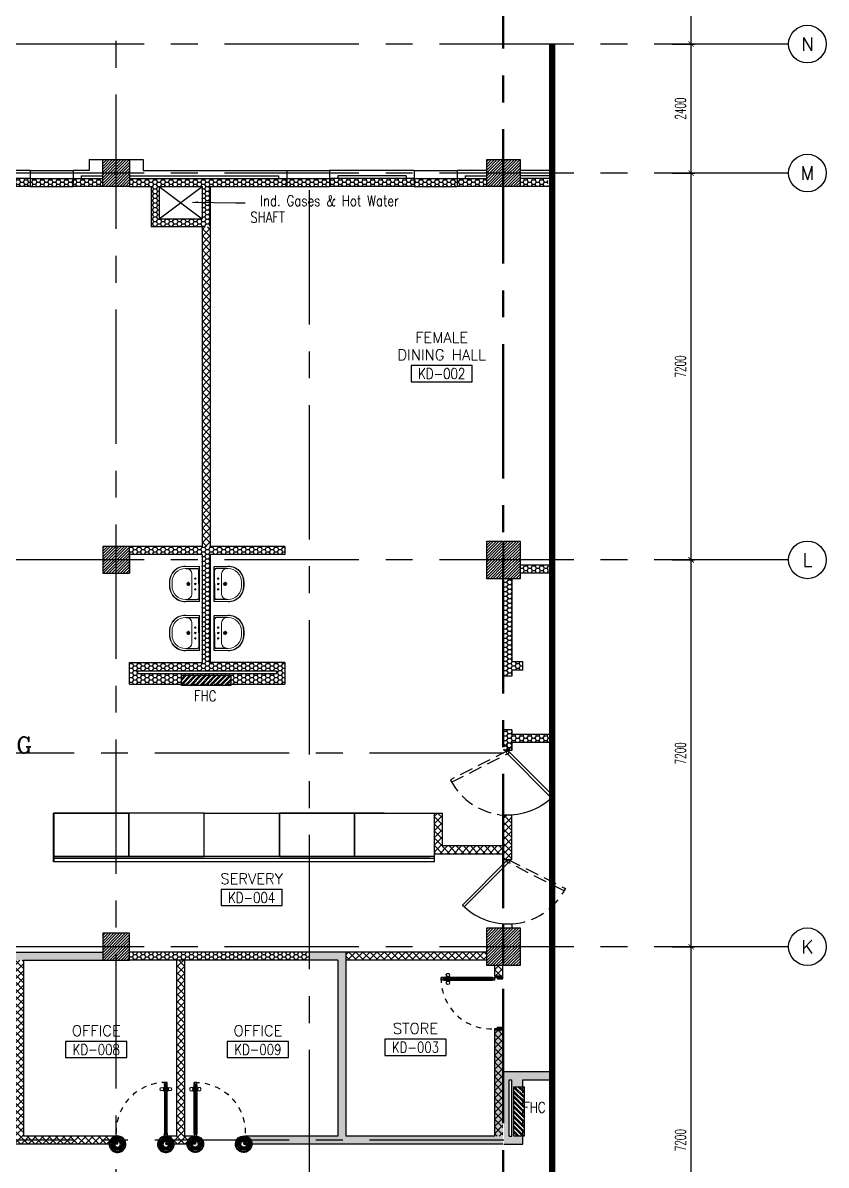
# Model space of a CAD drawing. Extents: x 417819.9 to 417911.9, y 43448 to 43539.2.
# Drawn here: x 417896.96 to 417911.92, y 43507.23 to 43528.49 of the extents above; entities that cross this region are included whole.
import ezdxf
from ezdxf.enums import TextEntityAlignment as Align

# ---------------------------------------------------------------- set-up
doc = ezdxf.new("R2010")
doc.units = 0
doc.header["$MEASUREMENT"] = 0
doc.header["$PDMODE"] = 3
doc.header["$PDSIZE"] = 0.1
for name, pattern in [('CENTER2', [1.125, 0.75, -0.125, 0.125, -0.125]), ('CENTERX2', [4, 2.5, -0.5, 0.5, -0.5]), ('DASHED', [0.75, 0.5, -0.25]), ('HIDDEN', [0.375, 0.25, -0.125])]:
    doc.linetypes.add(name, pattern=pattern)
doc.layers.get('0').update_dxf_attribs({"linetype": 'CONTINUOUS'})
doc.layers.get('DEFPOINTS').update_dxf_attribs({"linetype": 'CONTINUOUS'})
for name, color, linetype in [('A-JEERI', 3, 'CONTINUOUS'), ('AX', 6, 'CONTINUOUS'), ('AX-CR', 2, 'CONTINUOUS'), ('AX-DIM', 4, 'CONTINUOUS'), ('AX-TXT', 4, 'CONTINUOUS'), ('AXES', 11, 'CENTERX2'), ('COL', 2, 'CONTINUOUS'), ('DOOR', 4, 'CONTINUOUS'), ('ELEV', 2, 'CONTINUOUS'), ('FHC', 2, 'CONTINUOUS'), ('FIX', 3, 'CONTINUOUS'), ('HAT', 8, 'CONTINUOUS'), ('INSUL', 7, 'CONTINUOUS'), ('RM-BOX', 2, 'CONTINUOUS'), ('RM-NAME', 2, 'CONTINUOUS'), ('RM-NO', 2, 'CONTINUOUS'), ('SHAFT', 7, 'CONTINUOUS'), ('SLOPE', 8, 'CONTINUOUS'), ('WALL', 2, 'CONTINUOUS'), ('WallType', 11, 'CONTINUOUS'), ('WallType2', 3, 'CONTINUOUS'), ('WIN', 7, 'CONTINUOUS')]:
    doc.layers.add(name, color=color, linetype=linetype)
doc.styles.add('ROMANC', font='romanc', dxfattribs={"height": 0.1})
doc.styles.add('ROMANS', font='ROMANS.shx', dxfattribs={"width": 0.6})
doc.dimstyles.new('STANDARD in', dxfattribs={"dimtxt": 0.2, "dimasz": 0.1, "dimexe": 0.07, "dimexo": 0.05, "dimgap": 0.1, "dimtad": 1, "dimdec": 0, "dimlfac": 1000, "dimzin": 0, "dimdsep": 46, "dimtxsty": 'ROMANS', "dimblk": 'ARCHTICK', "dimcen": 0.05, "dimdle": 0.05, "dimclrd": 4, "dimclre": 4, "dimclrt": 2, "dimadec": 0, "dimazin": 0, "dimtfac": 1, "dimtdec": 0, "dimtmove": 2, "dimatfit": 3, "dimfxl": 0, "dimtolj": 1, "dimtzin": 0, "dimarcsym": 0})
pattern_1 = [(0, (0, 0), (0.075, 0.04330127), [0.05, -0.1]), (120, (0, 0), (-0.074999999836, 0.043301270284), [0.05, -0.1]), (60, (0, 0), (1.64e-10, 0.086602540284), [-0.1, 0.05])]
pattern_2 = [(45, (0, 0), (-0.066291260736, 0.066291260736), []), (135, (0, 0), (-0.066291260736, -0.066291260736), [])]
pattern_3 = [(0, (0, 0), (0.075, 0.04330127), [0.05, -0.1]), (120, (0, 0), (-0.074999999836, 0.043301270284), [0.05, -0.1]), (60, (0, 0), (1.64e-10, 0.086602540284), [-0.1, 0.05])]

# ---------------------------------------------------------------- blocks, each defined once
blk = doc.blocks.new('RM1')
at = {"layer": 'RM-BOX'}
blk.add_lwpolyline([(570, -200), (-570, -200), (-570, -500), (570, -500)], close=True, dxfattribs=at)
at = {"layer": 'RM-NAME', "style": 'ROMANS'}
for tag, p in [('ROOMNAME1', (0, 324)), ('ROOMNAME2', (0, 0))]:
    blk.add_attdef(tag, text='', height=200, dxfattribs=at).set_placement(p, align=Align.MIDDLE)
at = {"layer": 'RM-NO', "style": 'ROMANS', "width": 0.8}
blk.add_attdef('ROOMNO', text='', height=200, dxfattribs=at).set_placement((0, -350), align=Align.MIDDLE)
blk = doc.blocks.new('*X67')
at = {"color": 0}
for p, q in [((203889, 55131), (204359, 55601)), ((203889, 55184), (204306, 55601)), ((203889, 55237), (204253, 55601)), ((203889, 55290), (204199, 55601)), ((203889, 55343), (204146, 55601)), ((203889, 55396), (204093, 55601)), ((203889, 55449), (204040, 55601)), ((203889, 55502), (203987, 55601)), ((203889, 55555), (203934, 55601)), ((203912, 55101), (204389, 55578)), ((203965, 55101), (204389, 55525)), ((204018, 55101), (204389, 55472)), ((204071, 55101), (204389, 55419)), ((204124, 55101), (204389, 55366)), ((204177, 55101), (204389, 55313)), ((204230, 55101), (204389, 55260)), ((204283, 55101), (204389, 55207)), ((204336, 55101), (204389, 55154))]:
    blk.add_line(p, q, dxfattribs=at)
blk = doc.blocks.new('*X68')
at = {"color": 0}
for p, q in [((203889, 62343), (204346, 62801)), ((203889, 62396), (204293, 62801)), ((203889, 62450), (204240, 62801)), ((203889, 62503), (204187, 62801)), ((203889, 62556), (204134, 62801)), ((203889, 62609), (204081, 62801)), ((203889, 62662), (204028, 62801)), ((203889, 62715), (203975, 62801)), ((203889, 62768), (203922, 62801)), ((203899, 62301), (204389, 62790)), ((203952, 62301), (204389, 62737)), ((204005, 62301), (204389, 62684)), ((204058, 62301), (204389, 62631)), ((204111, 62301), (204389, 62578)), ((204164, 62301), (204389, 62525)), ((204217, 62301), (204389, 62472)), ((204270, 62301), (204389, 62419)), ((204323, 62301), (204389, 62366)), ((204376, 62301), (204389, 62313))]:
    blk.add_line(p, q, dxfattribs=at)
blk = doc.blocks.new('*X69')
at = {"color": 0}
for p, q in [((203887, 69501), (204387, 70001)), ((203889, 69556), (204334, 70001)), ((203889, 69609), (204281, 70001)), ((203889, 69662), (204228, 70001)), ((203889, 69715), (204175, 70001)), ((203889, 69768), (204121, 70001)), ((203889, 69821), (204068, 70001)), ((203889, 69874), (204015, 70001)), ((203889, 69927), (203962, 70001)), ((203889, 69980), (203909, 70001)), ((203940, 69501), (204389, 69950)), ((203993, 69501), (204389, 69897)), ((204046, 69501), (204389, 69844)), ((204099, 69501), (204389, 69791)), ((204152, 69501), (204389, 69738)), ((204205, 69501), (204389, 69685)), ((204258, 69501), (204389, 69632)), ((204311, 69501), (204389, 69579)), ((204364, 69501), (204389, 69526))]:
    blk.add_line(p, q, dxfattribs=at)
blk = doc.blocks.new('_ARCHTICK')
at = {"color": 0, "linetype": 'ByBlock', "const_width": 0.15}
blk.add_lwpolyline([(-0.5, -0.5), (0.5, 0.5)], dxfattribs=at)
blk = doc.blocks.new('*D477')
at = {"layer": 'AX-DIM', "color": 4, "lineweight": -2}
for p, q in [((417831.207, 43525.809), (417831.207, 43538.007)), ((417906.523, 43536.567), (417906.523, 43538.007)), ((417831.157, 43537.937), (417906.573, 43537.937))]:
    blk.add_line(p, q, dxfattribs=at)
at = {"layer": 'DEFPOINTS', "color": 0}
for p in [(417906.523, 43537.937), (417906.523, 43536.517), (417831.207, 43525.759)]:
    blk.add_point(p, dxfattribs=at)
at = {"layer": 'AX-DIM', "color": 4, "lineweight": -2, "xscale": 0.1, "yscale": 0.1, "zscale": 0.1, "rotation": 180}
blk.add_blockref('_ARCHTICK', (417831.207, 43537.937), dxfattribs=at)
at = {"layer": 'AX-DIM', "color": 4, "lineweight": -2, "xscale": 0.1, "yscale": 0.1, "zscale": 0.1}
blk.add_blockref('_ARCHTICK', (417906.523, 43537.937), dxfattribs=at)
at = {"layer": 'AX-DIM', "color": 2, "insert": (417869.829, 43538.16), "char_height": 0.2, "attachment_point": 5, "style": 'ROMANS'}
blk.add_mtext('\\A1;75316', dxfattribs=at)
blk = doc.blocks.new('C-300')
at = {"layer": 'HAT', "linetype": 'ByBlock', "ltscale": 0.3}
h = blk.add_hatch(dxfattribs=at)
h.set_pattern_fill('ANSI31', color=8, scale=300, style=0)
h.set_pattern_definition([(45, (-258496.182, -82361.005), (-26.5165043, 26.5165043), [])])
h.paths.add_polyline_path([(300, 500), (0, 500), (0, 250), (300, 250)])
h.paths.add_polyline_path([(300, 250), (0, 250), (0, 0), (300, 0)])
at = {"layer": 'COL'}
blk.add_lwpolyline([(0, 500), (300, 500), (300, 0), (0, 0)], close=True, dxfattribs=at)
blk = doc.blocks.new('LAV-003')
at = {"layer": 'FIX', "linetype": 'ByBlock'}
blk.add_line((-328, -25), (328, -25), dxfattribs=at)
at = {"layer": 'FIX', "linetype": 'Continuous', "lineweight": 20}
for p, q in [((-328, -285), (-328, -25)), ((0, -165), (-187, -165)), ((0, -165), (187, -165)), ((328, -285), (328, -25)), ((-288, -285), (-288, -265)), ((287, -285), (287, -265)), ((0, -535), (-38, -535)), ((0, -575), (-38, -575)), ((0, -535), (38, -535)), ((0, -575), (38, -575))]:
    blk.add_line(p, q, dxfattribs=at)
at = {"layer": 'FIX', "linetype": 'ByBlock', "ltscale": 0.3}
for p, q in [((-288, -265), (-288, -60)), ((0, -35), (-262, -35)), ((0, -35), (262, -35)), ((287, -265), (287, -60))]:
    blk.add_line(p, q, dxfattribs=at)
at = {"layer": 'FIX', "lineweight": 20}
for p, q in [((-16, -101), (15, -101)), ((0, -85), (0, -116))]:
    blk.add_line(p, q, dxfattribs=at)
at = {"layer": 'FIX', "linetype": 'DASHED', "lineweight": 20, "ltscale": 0.04}
for p, q in [((0, -194), (0, -266)), ((-36, -230), (37, -230))]:
    blk.add_line(p, q, dxfattribs=at)
at = {"layer": 'FIX', "linetype": 'Continuous', "lineweight": 20}
blk.add_lwpolyline([(295, -25), (0, -25), (-328, -25), (-334, -285, 0.414214), (-38, -582), (0, -582), (38, -582, 0.414214), (334, -285), (328, -25), (0, -25)], format="xyb", dxfattribs=at)
at = {"layer": 'FIX', "linetype": 'HIDDEN', "lineweight": 20, "ltscale": 0.05}
for centre in [(-100, -101), (100, -101)]:
    blk.add_circle(centre, 12.4, dxfattribs=at)
at = {"layer": 'FIX', "lineweight": 20}
for centre, radius in [((0, -230), 29.5), ((0, -230), 22.5), ((0, -101), 15.5)]:
    blk.add_circle(centre, radius, dxfattribs=at)
at = {"layer": 'FIX', "linetype": 'ByBlock', "ltscale": 0.3}
for centre, start, end in [((-262, -60), 90, 180), ((262, -60), 0, 90)]:
    blk.add_arc(centre, 25, start, end, dxfattribs=at)
at = {"layer": 'FIX', "linetype": 'Continuous', "lineweight": 20}
for centre, radius, start, end in [((-187, -265), 100, 90, 180), ((187, -265), 100, 0, 90), ((-38, -285), 290, 180, 270), ((-38, -285), 250, 180, 270), ((38, -285), 290, 270, 0), ((38, -285), 250, 270, 0)]:
    blk.add_arc(centre, radius, start, end, dxfattribs=at)
blk = doc.blocks.new('A$C24ED45A6')
at = {"layer": 'DOOR', "color": 0, "linetype": 'ByBlock'}
for p, q in [((918, 978), (918, 1068)), ((925, 1068), (918, 1068)), ((925, 1100), (925, 1150)), ((925, 1150), (975, 1150)), ((975, 1150), (925, 1150)), ((942, 1100), (925, 1100)), ((942, 1100), (942, 1120)), ((958, 1120), (942, 1120)), ((958, 1100), (958, 1120)), ((975, 1100), (958, 1100)), ((975, 1100), (975, 1150)), ((975, 1068), (982, 1068)), ((982, 978), (982, 1068)), ((909, 1055), (909, 990)), ((918, 1055), (909, 1055)), ((918, 990), (909, 990)), ((918, 1055), (918, 990)), ((925, 978), (918, 978)), ((975, 978), (982, 978)), ((982, 1055), (982, 990)), ((982, 1055), (991, 1055)), ((982, 990), (991, 990)), ((991, 1055), (991, 990)), ((0, 0), (0, 150)), ((0, 150), (25, 150)), ((50, 0), (0, 0)), ((25, 150), (25, 100)), ((25, 100), (50, 100)), ((50, 100), (50, 0)), ((925, 150), (925, 200)), ((925, 200), (942, 200)), ((925, 150), (975, 150)), ((942, 200), (942, 180)), ((942, 180), (958, 180)), ((975, 100), (950, 100)), ((950, 100), (950, 0)), ((958, 180), (958, 200)), ((958, 200), (975, 200)), ((975, 200), (975, 150)), ((1000, 150), (975, 150)), ((975, 150), (975, 100)), ((1000, 150), (1000, 0)), ((950, 0), (1000, 0))]:
    blk.add_line(p, q, dxfattribs=at)
at = {"layer": 'DOOR', "linetype": 'ByBlock'}
for p, q in [((925, 1100), (925, 200)), ((942, 200), (942, 1100)), ((958, 200), (958, 1100)), ((975, 200), (975, 1100))]:
    blk.add_line(p, q, dxfattribs=at)
at = {"layer": 'DOOR', "color": 9, "linetype": 'ByBlock'}
for p, q in [((50, 0), (0, 114)), ((50, 0), (0, 40)), ((50, 0), (37, 100)), ((950, 0), (1000, 114)), ((950, 0), (963, 100)), ((950, 0), (1000, 40))]:
    blk.add_line(p, q, dxfattribs=at)
at = {"layer": 'DOOR', "color": 0, "linetype": 'ByBlock'}
for centre in [(876, 1023), (1024, 1023)]:
    blk.add_circle(centre, 32.4, dxfattribs=at)
at = {"layer": 'DOOR', "linetype": 'HIDDEN', "ltscale": 0.5}
blk.add_arc((950, 222), 928, 88.456, 184.4816, dxfattribs=at)
at = {"layer": 'DOOR', "color": 9, "linetype": 'ByBlock'}
for centre, radius, start, end in [((50, 0), 154, 103.7142, 108.8947), ((50, 0), 134, 100.72, 111.8402), ((50, 0), 114, 102.6226, 115.9162), ((50, 0), 94.4, 90, 121.9818), ((50, 0), 74.4, 90, 132.2236), ((50, 0), 54.4, 90, 156.7926), ((50, 0), 34.4, 90, 180), ((50, 0), 14.4, 90, 180), ((950, 0), 94.4, 58.0182, 90), ((950, 0), 74.4, 47.7764, 90), ((950, 0), 54.4, 23.2074, 90), ((950, 0), 34.4, 0, 90), ((950, 0), 14.4, 0, 90), ((950, 0), 134, 68.1598, 79.28), ((950, 0), 114, 64.0838, 77.3774), ((950, 0), 154, 71.1053, 76.2858)]:
    blk.add_arc(centre, radius, start, end, dxfattribs=at)
at = {"layer": 'WALL'}
blk.add_line((1000, 0), (1000, 150), dxfattribs=at)
blk = doc.blocks.new('AXL')
at = {"layer": 'AX-CR'}
blk.add_circle((-350, 0), 350, dxfattribs=at)
at = {"layer": 'AX-TXT', "style": 'ROMANS'}
blk.add_attdef('AX', text='', height=250, dxfattribs=at).set_placement((-350, 0), align=Align.MIDDLE)
blk = doc.blocks.new('*D489')
at = {"layer": 'AX-DIM', "color": 4, "linetype": 'ByBlock', "lineweight": -2}
for p, q in [((417909.052, 43528.094), (417909.472, 43528.094)), ((417909.402, 43525.644), (417909.402, 43528.144)), ((417909.052, 43525.694), (417909.472, 43525.694))]:
    blk.add_line(p, q, dxfattribs=at)
at = {"layer": 'DEFPOINTS', "color": 0, "linetype": 'ByBlock'}
for p in [(417909.002, 43528.094), (417909.402, 43528.094), (417909.002, 43525.694)]:
    blk.add_point(p, dxfattribs=at)
at = {"layer": 'AX-DIM', "color": 4, "linetype": 'ByBlock', "lineweight": -2, "xscale": 0.1, "yscale": 0.1, "zscale": 0.1}
for p, rotation in [((417909.402, 43528.094), 90), ((417909.402, 43525.694), 270)]:
    blk.add_blockref('_ARCHTICK', p, dxfattribs=dict(at, rotation=rotation))
at = {"layer": 'AX-DIM', "color": 2, "linetype": 'ByBlock', "insert": (417909.202, 43526.894), "char_height": 0.2, "attachment_point": 5, "rotation": 90, "style": 'ROMANS'}
blk.add_mtext('\\A1;2400', dxfattribs=at)
blk = doc.blocks.new('*D490')
at = {"layer": 'AX-DIM', "color": 4, "linetype": 'ByBlock', "lineweight": -2}
for p, q in [((417909.052, 43518.494), (417909.472, 43518.494)), ((417909.402, 43511.244), (417909.402, 43518.544)), ((417909.052, 43511.294), (417909.472, 43511.294))]:
    blk.add_line(p, q, dxfattribs=at)
at = {"layer": 'DEFPOINTS', "color": 0, "linetype": 'ByBlock'}
for p in [(417909.002, 43518.494), (417909.402, 43518.494), (417909.002, 43511.294)]:
    blk.add_point(p, dxfattribs=at)
at = {"layer": 'AX-DIM', "color": 4, "linetype": 'ByBlock', "lineweight": -2, "xscale": 0.1, "yscale": 0.1, "zscale": 0.1}
for p, rotation in [((417909.402, 43518.494), 90), ((417909.402, 43511.294), 270)]:
    blk.add_blockref('_ARCHTICK', p, dxfattribs=dict(at, rotation=rotation))
at = {"layer": 'AX-DIM', "color": 2, "linetype": 'ByBlock', "insert": (417909.202, 43514.894), "char_height": 0.2, "attachment_point": 5, "rotation": 90, "style": 'ROMANS'}
blk.add_mtext('\\A1;7200', dxfattribs=at)
blk = doc.blocks.new('*D491')
at = {"layer": 'AX-DIM', "color": 4, "linetype": 'ByBlock', "lineweight": -2}
for p, q in [((417909.052, 43511.294), (417909.472, 43511.294)), ((417909.402, 43504.044), (417909.402, 43511.344)), ((417909.052, 43504.094), (417909.472, 43504.094))]:
    blk.add_line(p, q, dxfattribs=at)
at = {"layer": 'DEFPOINTS', "color": 0, "linetype": 'ByBlock'}
for p in [(417909.002, 43511.294), (417909.402, 43511.294), (417909.002, 43504.094)]:
    blk.add_point(p, dxfattribs=at)
at = {"layer": 'AX-DIM', "color": 4, "linetype": 'ByBlock', "lineweight": -2, "xscale": 0.1, "yscale": 0.1, "zscale": 0.1}
for p, rotation in [((417909.402, 43511.294), 90), ((417909.402, 43504.094), 270)]:
    blk.add_blockref('_ARCHTICK', p, dxfattribs=dict(at, rotation=rotation))
at = {"layer": 'AX-DIM', "color": 2, "linetype": 'ByBlock', "insert": (417909.202, 43507.694), "char_height": 0.2, "attachment_point": 5, "rotation": 90, "style": 'ROMANS'}
blk.add_mtext('\\A1;7200', dxfattribs=at)
blk = doc.blocks.new('*D493')
at = {"layer": 'AX-DIM', "color": 4, "linetype": 'ByBlock', "lineweight": -2}
for p, q in [((417909.052, 43525.694), (417909.472, 43525.694)), ((417909.402, 43518.444), (417909.402, 43525.744)), ((417909.052, 43518.494), (417909.472, 43518.494))]:
    blk.add_line(p, q, dxfattribs=at)
at = {"layer": 'DEFPOINTS', "color": 0, "linetype": 'ByBlock'}
for p in [(417909.002, 43525.694), (417909.402, 43525.694), (417909.002, 43518.494)]:
    blk.add_point(p, dxfattribs=at)
at = {"layer": 'AX-DIM', "color": 4, "linetype": 'ByBlock', "lineweight": -2, "xscale": 0.1, "yscale": 0.1, "zscale": 0.1}
for p, rotation in [((417909.402, 43525.694), 90), ((417909.402, 43518.494), 270)]:
    blk.add_blockref('_ARCHTICK', p, dxfattribs=dict(at, rotation=rotation))
at = {"layer": 'AX-DIM', "color": 2, "linetype": 'ByBlock', "insert": (417909.202, 43522.094), "char_height": 0.2, "attachment_point": 5, "rotation": 90, "style": 'ROMANS'}
blk.add_mtext('\\A1;7200', dxfattribs=at)
blk = doc.blocks.new('*D497')
at = {"layer": 'AX-DIM', "color": 4, "linetype": 'ByBlock', "lineweight": -2}
for p, q in [((417909.052, 43531.094), (417909.472, 43531.094)), ((417909.402, 43528.044), (417909.402, 43531.144)), ((417909.052, 43528.094), (417909.472, 43528.094))]:
    blk.add_line(p, q, dxfattribs=at)
at = {"layer": 'DEFPOINTS', "color": 0, "linetype": 'ByBlock'}
for p in [(417909.002, 43531.094), (417909.402, 43531.094), (417909.002, 43528.094)]:
    blk.add_point(p, dxfattribs=at)
at = {"layer": 'AX-DIM', "color": 4, "linetype": 'ByBlock', "lineweight": -2, "xscale": 0.1, "yscale": 0.1, "zscale": 0.1}
for p, rotation in [((417909.402, 43531.094), 90), ((417909.402, 43528.094), 270)]:
    blk.add_blockref('_ARCHTICK', p, dxfattribs=dict(at, rotation=rotation))
at = {"layer": 'AX-DIM', "color": 2, "linetype": 'ByBlock', "insert": (417909.202, 43529.594), "char_height": 0.2, "attachment_point": 5, "rotation": 90, "style": 'ROMANS'}
blk.add_mtext('\\A1;3000', dxfattribs=at)

msp = doc.modelspace()

# ---------------------------------------------------------------- hatches: boundary and pattern name
at = {"layer": 'FHC', "linetype": 'ByBlock', "ltscale": 0.3}
h = msp.add_hatch(dxfattribs=at)
h.set_pattern_fill('ANSI32', color=11, scale=175, style=0)
h.set_pattern_definition([(44.999998, (417667.715424, 43485.108035), (-0.046403885, 0.046403882), []), (44.999998, (417667.74636, 43485.108035), (-0.046403885, 0.046403882), [])])
h.paths.add_polyline_path([(417900.8316, 43516.159), (417900.8316, 43516.349), (417899.9116, 43516.349), (417899.9116, 43516.159)])
h.paths.add_polyline_path([(417899.699, 43515.7379), (417899.699, 43516.1587), (417899.9615, 43516.1587), (417899.9615, 43515.7379)], flags=9)
h = msp.add_hatch(dxfattribs=at)
h.set_pattern_fill('ANSI32', color=11, scale=175, angle=90, style=0)
h.set_pattern_definition([(135, (417937.34262, 43275.572956), (-0.046403882, -0.046403882), []), (135, (417937.34262, 43275.60389), (-0.046403882, -0.046403882), [])])
h.paths.add_polyline_path([(417906.2916, 43508.6891), (417906.1016, 43508.6891), (417906.1016, 43507.7691), (417906.2916, 43507.7691)])
h.paths.add_polyline_path([(417906.7127, 43507.5565), (417906.2919, 43507.5565), (417906.2919, 43507.819), (417906.7127, 43507.819)], flags=9)
at = {"layer": 'HAT'}
h = msp.add_hatch(dxfattribs=at)
h.set_pattern_fill('ANSI31', color=256, scale=0.3, style=0)
h.set_pattern_definition([(45, (417522.151385, 43455.963322), (-0.0265165043, 0.0265165043), [])])
h.paths.add_polyline_path([(417905.8966, 43518.4943), (417905.8966, 43518.8443), (417905.5966, 43518.8443), (417905.5966, 43518.4943)])
h.paths.add_polyline_path([(417905.5966, 43518.1443), (417905.8966, 43518.1443), (417905.8966, 43518.4943), (417905.5966, 43518.4943)])
h = msp.add_hatch(dxfattribs=at)
h.set_pattern_fill('ANSI31', color=256, scale=0.3, style=0)
h.set_pattern_definition([(45, (417522.471385, 43455.963322), (-0.0265165043, 0.0265165043), [])])
h.paths.add_polyline_path([(417906.2166, 43518.4943), (417906.2166, 43518.8443), (417905.9166, 43518.8443), (417905.9166, 43518.4943)])
h.paths.add_polyline_path([(417905.9166, 43518.1443), (417906.2166, 43518.1443), (417906.2166, 43518.4943), (417905.9166, 43518.4943)])
h = msp.add_hatch(dxfattribs=at)
h.set_pattern_fill('ANSI31', color=256, scale=0.3, style=0)
h.set_pattern_definition([(45, (417522.151385, 43448.763322), (-0.0265165043, 0.0265165043), [])])
h.paths.add_polyline_path([(417905.8966, 43511.2943), (417905.8966, 43511.6443), (417905.5966, 43511.6443), (417905.5966, 43511.2943)])
h.paths.add_polyline_path([(417905.5966, 43510.9443), (417905.8966, 43510.9443), (417905.8966, 43511.2943), (417905.5966, 43511.2943)])
h = msp.add_hatch(dxfattribs=at)
h.set_pattern_fill('ANSI31', color=256, scale=0.3, style=0)
h.set_pattern_definition([(45, (417522.471385, 43448.763322), (-0.0265165043, 0.0265165043), [])])
h.paths.add_polyline_path([(417906.2166, 43511.2943), (417906.2166, 43511.6443), (417905.9166, 43511.6443), (417905.9166, 43511.2943)])
h.paths.add_polyline_path([(417905.9166, 43510.9443), (417906.2166, 43510.9443), (417906.2166, 43511.2943), (417905.9166, 43511.2943)])
at = {"layer": 'WallType'}
h = msp.add_hatch(dxfattribs=at)
h.set_pattern_fill('ANSI37', color=256, scale=0.75, style=0)
h.set_pattern_definition(pattern_2)
h.paths.add_polyline_path([(417900.4466, 43524.6943), (417900.2966, 43524.6943), (417900.2966, 43518.7443), (417900.4466, 43518.7443)])
h = msp.add_hatch(dxfattribs=at)
h.set_pattern_fill('ANSI37', color=256, scale=0.75, style=0)
h.set_pattern_definition(pattern_2)
h.paths.add_polyline_path([(417906.0666, 43515.0943), (417905.9166, 43515.0943), (417905.9166, 43514.9443), (417906.0666, 43514.9443)])
h = msp.add_hatch(dxfattribs=at)
h.set_pattern_fill('ANSI37', color=256, scale=0.75, style=0)
h.set_pattern_definition(pattern_2)
h.paths.add_polyline_path([(417905.8966, 43513.1693), (417904.7716, 43513.1693), (417904.7716, 43513.782), (417904.6216, 43513.782), (417904.6216, 43513.0193), (417905.8966, 43513.0193)])
h.paths.add_polyline_path([(417906.0666, 43513.7443), (417905.9166, 43513.7443), (417905.9166, 43512.9193), (417906.0666, 43512.9193)])
h = msp.add_hatch(dxfattribs=at)
h.set_pattern_fill('ANSI37', color=256, scale=0.75, style=0)
h.set_pattern_definition(pattern_2)
h.paths.add_polyline_path([(417898.6716, 43507.7693), (417896.9716, 43507.7693), (417896.9716, 43511.0443), (417896.8216, 43511.0443), (417896.8216, 43507.7693), (417895.548, 43507.7693), (417895.548, 43507.6193), (417898.6716, 43507.6193)])
h = msp.add_hatch(dxfattribs=at)
h.set_pattern_fill('ANSI37', color=256, scale=0.75, style=0)
h.set_pattern_definition(pattern_2)
h.paths.add_polyline_path([(417899.9716, 43511.0443), (417899.8216, 43511.0443), (417899.8216, 43507.7693), (417899.6716, 43507.7693), (417899.6716, 43507.6193), (417900.1216, 43507.6193), (417900.1216, 43507.7693), (417899.9716, 43507.7693)])
h = msp.add_hatch(dxfattribs=at)
h.set_pattern_fill('ANSI37', color=256, scale=0.75, style=0)
h.set_pattern_definition(pattern_2)
h.paths.add_polyline_path([(417905.5966, 43511.1943), (417902.9716, 43511.1943), (417902.9716, 43511.0443), (417905.5966, 43511.0443)])
h.paths.add_polyline_path([(417905.8966, 43509.7454), (417905.7466, 43509.7454), (417905.7466, 43507.7693), (417905.8966, 43507.7693)])
h.paths.add_polyline_path([(417905.8966, 43510.9443), (417905.7466, 43510.9443), (417905.7466, 43510.7454), (417905.8966, 43510.7454)])
at = {"layer": 'WallType2'}
h = msp.add_hatch(dxfattribs=at)
h.set_pattern_fill('HONEY', color=256, scale=0.4, style=0)
h.set_pattern_definition(pattern_1)
h.paths.add_polyline_path([(417897.0678, 43525.5943), (417895.4678, 43525.5943), (417895.4678, 43525.4443), (417897.0678, 43525.4443)])
h.paths.add_polyline_path([(417897.8678, 43525.5943), (417897.0678, 43525.5943), (417897.0678, 43525.4443), (417897.8678, 43525.4443)])
h.paths.add_polyline_path([(417898.4466, 43525.5943), (417897.8678, 43525.5943), (417897.8678, 43525.4443), (417898.4466, 43525.4443)])
h = msp.add_hatch(dxfattribs=at)
h.set_pattern_fill('HONEY', color=256, scale=0.4, style=0)
h.set_pattern_definition(pattern_1)
h.paths.add_polyline_path([(417901.8428, 43525.5943), (417898.9466, 43525.5943), (417898.9466, 43525.4443), (417899.3466, 43525.4443), (417900.4466, 43525.4443), (417901.8428, 43525.4443)])
h = msp.add_hatch(dxfattribs=at)
h.set_pattern_fill('HONEY', color=256, scale=0.4, style=0)
h.set_pattern_definition(pattern_1)
h.paths.add_polyline_path([(417902.6428, 43525.5943), (417901.8428, 43525.5943), (417901.8428, 43525.4443), (417902.6428, 43525.4443)])
h = msp.add_hatch(dxfattribs=at)
h.set_pattern_fill('HONEY', color=256, scale=0.4, style=0)
h.set_pattern_definition(pattern_1)
h.paths.add_polyline_path([(417904.2178, 43525.5943), (417902.6428, 43525.5943), (417902.6428, 43525.4443), (417904.2178, 43525.4443)])
h.paths.add_polyline_path([(417905.0178, 43525.5943), (417904.2178, 43525.5943), (417904.2178, 43525.4443), (417905.0178, 43525.4443)])
h = msp.add_hatch(dxfattribs=at)
h.set_pattern_fill('HONEY', color=256, scale=0.4, style=0)
h.set_pattern_definition(pattern_1)
h.paths.add_polyline_path([(417905.5966, 43525.5943), (417905.0178, 43525.5943), (417905.0178, 43525.4443), (417905.5966, 43525.4443)])
h.paths.add_polyline_path([(417906.7378, 43525.5943), (417906.2166, 43525.5943), (417906.2166, 43525.4443), (417906.7378, 43525.4443)])
h = msp.add_hatch(dxfattribs=at)
h.set_pattern_fill('HONEY', color=256, scale=0.4, style=0)
h.set_pattern_definition([(0, (0, 0), (0.075, 0.04330127), [0.05, -0.1]), (120, (0, 0), (-0.074999999836, 0.043301270284), [0.05, -0.1]), (60, (0, 0), (1.64e-10, 0.086602540284), [-0.1, 0.05])])
h.paths.add_polyline_path([(417899.4966, 43525.4443), (417899.3466, 43525.4443), (417899.3466, 43524.6943), (417900.4466, 43524.6943), (417900.4466, 43525.4443), (417900.2966, 43525.4443), (417900.2966, 43524.8443), (417899.4966, 43524.8443)])
h = msp.add_hatch(dxfattribs=at)
h.set_pattern_fill('HONEY', color=256, scale=0.4, style=0)
h.set_pattern_definition(pattern_1)
h.paths.add_polyline_path([(417901.8348, 43518.7443), (417898.9466, 43518.7443), (417898.9466, 43518.5943), (417900.2966, 43518.5943), (417900.2966, 43516.582), (417898.9466, 43516.582), (417898.9466, 43516.182), (417899.9116, 43516.182), (417899.9116, 43516.349), (417900.8316, 43516.349), (417900.8316, 43516.182), (417901.8348, 43516.182), (417901.8348, 43516.582), (417900.4466, 43516.582), (417900.4466, 43518.5943), (417901.8348, 43518.5943)])
h.paths.add_polyline_path([(417901.6848, 43516.432), (417901.6848, 43516.382), (417899.0966, 43516.382), (417899.0966, 43516.432)], flags=16)
h = msp.add_hatch(dxfattribs=at)
h.set_pattern_fill('HONEY', color=256, scale=0.4, style=0)
h.set_pattern_definition(pattern_3)
h.paths.add_polyline_path([(417906.0666, 43518.1443), (417905.9166, 43518.1443), (417905.9166, 43516.3317), (417906.0666, 43516.3317), (417906.0666, 43516.4443), (417906.2666, 43516.4443), (417906.2666, 43516.5943), (417906.0666, 43516.5943)])
h.paths.add_polyline_path([(417906.8165, 43518.3943), (417906.2166, 43518.3943), (417906.2166, 43518.2443), (417906.8165, 43518.2443)])
h.paths.add_polyline_path([(417906.8165, 43515.2443), (417906.0666, 43515.2443), (417906.0666, 43515.3317), (417905.9166, 43515.3317), (417905.9166, 43514.9443), (417906.0666, 43514.9443), (417906.0666, 43515.0943), (417906.8165, 43515.0943)])
h = msp.add_hatch(dxfattribs=at)
h.set_pattern_fill('HONEY', color=256, scale=0.4, style=0)
h.set_pattern_definition(pattern_1)
h.paths.add_polyline_path([(417898.4466, 43511.1943), (417894.2216, 43511.1943), (417894.2216, 43511.0443), (417894.3216, 43511.0443), (417894.3216, 43507.7693), (417890.9716, 43507.7693), (417890.9716, 43511.0443), (417891.2466, 43511.0443), (417891.2466, 43511.1943), (417890.9716, 43511.1943), (417890.9716, 43511.3943), (417891.2466, 43511.3943), (417891.2466, 43511.5443), (417890.8216, 43511.5443), (417890.8216, 43508.9693), (417890.5966, 43508.9693), (417890.5966, 43508.8193), (417890.8216, 43508.8193), (417890.8216, 43507.6193), (417892.0966, 43507.6193), (417892.6216, 43507.6193), (417892.6216, 43507.3943), (417892.7716, 43507.3943), (417892.7716, 43507.6193), (417894.548, 43507.6193), (417894.548, 43507.7693), (417894.4716, 43507.7693), (417894.4716, 43511.0443), (417896.8216, 43511.0443), (417898.4466, 43511.0443)])
h = msp.add_hatch(dxfattribs=at)
h.set_pattern_fill('HONEY', color=256, scale=0.4, style=0)
h.set_pattern_definition(pattern_3)
h.paths.add_polyline_path([(417902.2966, 43511.1943), (417898.9466, 43511.1943), (417898.9466, 43511.0443), (417899.8216, 43511.0443), (417902.2966, 43511.0443)])
h = msp.add_hatch(dxfattribs=at)
h.set_pattern_fill('HONEY', color=256, scale=0.4, style=0)
h.set_pattern_definition(pattern_3)
h.paths.add_polyline_path([(417902.9716, 43511.1943), (417902.2966, 43511.1943), (417902.2966, 43511.0443), (417902.8216, 43511.0443), (417902.8216, 43507.7693), (417902.2966, 43507.7693), (417902.2966, 43507.6943), (417905.8966, 43507.6943), (417905.8966, 43509.7454), (417905.7466, 43509.7454), (417905.7466, 43507.7693), (417902.9716, 43507.7693)])
h.paths.add_polyline_path([(417902.2966, 43507.7693), (417901.1216, 43507.7693), (417901.1216, 43507.6193), (417902.2966, 43507.6193)])
h.paths.add_polyline_path([(417905.8966, 43507.6943), (417902.2966, 43507.6943), (417902.2966, 43507.6193), (417905.8966, 43507.6193)])
h.paths.add_polyline_path([(417906.2666, 43507.7691), (417906.1016, 43507.7691), (417906.1016, 43508.6891), (417906.2666, 43508.6891), (417906.2666, 43508.8193), (417906.8165, 43508.8193), (417906.8165, 43508.9693), (417905.9166, 43508.9693), (417905.9166, 43507.6193), (417906.2666, 43507.6193)])
h.paths.add_polyline_path([(417906.0666, 43507.7693), (417906.0166, 43507.7693), (417906.0166, 43508.8193), (417906.0666, 43508.8193)], flags=16)

# ---------------------------------------------------------------- linework, layer by layer
at = {"layer": 'AXES'}
for p, q in [((417898.6966, 43448.6529), (417898.6966, 43538.4875)), ((417905.8966, 43460.01), (417905.8966, 43538.1375)), ((417905.9166, 43460.01), (417905.9166, 43538.1375)), ((417911.2163, 43528.0943), (417889.6966, 43528.0943)), ((417911.2163, 43525.6943), (417889.6966, 43525.6943)), ((417902.2966, 43466.8743), (417902.2966, 43525.6943)), ((417911.2163, 43518.4943), (417889.6966, 43518.4943)), ((417905.9166, 43514.8943), (417889.6966, 43514.8943)), ((417911.2163, 43511.2943), (417889.6966, 43511.2943)), ((417905.9166, 43507.6943), (417889.6966, 43507.6943))]:
    msp.add_line(p, q, dxfattribs=at)
at = {"layer": 'COL'}
for points in [[(417898.4466, 43525.4443), (417898.4466, 43525.9443), (417898.9466, 43525.9443), (417898.9466, 43525.4443)], [(417898.4466, 43518.7443), (417898.4466, 43518.2443), (417898.9466, 43518.2443), (417898.9466, 43518.7443)], [(417905.8966, 43518.8443), (417905.8966, 43518.1443), (417905.5966, 43518.1443), (417905.5966, 43518.8443)], [(417906.2166, 43518.8443), (417906.2166, 43518.1443), (417905.9166, 43518.1443), (417905.9166, 43518.8443)], [(417905.8966, 43511.6443), (417905.8966, 43510.9443), (417905.5966, 43510.9443), (417905.5966, 43511.6443)], [(417906.2166, 43511.6443), (417906.2166, 43510.9443), (417905.9166, 43510.9443), (417905.9166, 43511.6443)], [(417898.4466, 43511.5443), (417898.4466, 43511.0443), (417898.9466, 43511.0443), (417898.9466, 43511.5443)]]:
    msp.add_lwpolyline(points, close=True, dxfattribs=at)
at = {"layer": 'DOOR', "color": 11, "linetype": 'HIDDEN'}
for points in [[(417904.9205, 43514.4033), (417904.943, 43514.3587), (417906.0142, 43514.8997), (417905.9916, 43514.9443), (417904.9205, 43514.4033, 0.2646419), (417905.9166, 43513.7443, 0.4142117)], [(417907.0627, 43512.3783), (417907.0402, 43512.3337), (417905.9691, 43512.8747), (417905.9916, 43512.9193), (417907.0627, 43512.3783, -0.2646419), (417906.0666, 43511.7193, -0.4142117)]]:
    msp.add_lwpolyline(points, format="xyb", dxfattribs=at)
at = {"layer": 'DOOR'}
for points in [[(417906.8401, 43514.0958), (417906.8048, 43514.0604), (417905.9563, 43514.909), (417905.9916, 43514.9443), (417906.8401, 43514.0958, -0.1989107), (417905.9916, 43513.7443, -0.4142117)], [(417905.1431, 43512.0708), (417905.1784, 43512.0354), (417906.027, 43512.884), (417905.9916, 43512.9193), (417905.1431, 43512.0708, 0.1989107), (417905.9916, 43511.7193, 0.4142117)]]:
    msp.add_lwpolyline(points, format="xyb", dxfattribs=at)
at = {"layer": 'ELEV', "linetype": 'CENTER2', "const_width": 0.12}
msp.add_lwpolyline([(417906.8165, 43461.0859), (417906.8165, 43528.0943)], dxfattribs=at)
at = {"layer": 'FHC', "linetype": 'ByBlock', "ltscale": 0.3}
for p, q in [((417899.9116, 43516.349), (417900.8316, 43516.349)), ((417899.9116, 43516.159), (417899.9116, 43516.349)), ((417900.8316, 43516.349), (417900.8316, 43516.159)), ((417900.8316, 43516.159), (417899.9116, 43516.159)), ((417906.1016, 43507.7691), (417906.1016, 43508.6891)), ((417906.1016, 43508.6891), (417906.2916, 43508.6891)), ((417906.2916, 43508.6891), (417906.2916, 43507.7691)), ((417906.2916, 43507.7691), (417906.1016, 43507.7691))]:
    msp.add_line(p, q, dxfattribs=at)
at = {"layer": 'FHC', "color": 250, "linetype": 'HIDDEN', "ltscale": 0.25}
for p, q in [((417899.9213, 43516.182), (417900.8308, 43516.182)), ((417906.2666, 43507.7721), (417906.2666, 43508.6874))]:
    msp.add_line(p, q, dxfattribs=at)
at = {"layer": 'INSUL'}
for p, q in [((417897.0966, 43525.5943), (417895.4966, 43525.5943)), ((417897.8966, 43525.5943), (417898.4466, 43525.5943)), ((417898.0466, 43525.6443), (417898.4466, 43525.6443)), ((417898.0466, 43525.6443), (417898.0466, 43525.5943)), ((417898.9466, 43525.6443), (417901.7216, 43525.6443)), ((417898.9466, 43525.5943), (417901.8716, 43525.5943)), ((417901.7216, 43525.6443), (417901.7216, 43525.5943)), ((417904.2466, 43525.5943), (417902.6716, 43525.5943)), ((417904.0966, 43525.6443), (417902.8216, 43525.6443)), ((417902.8216, 43525.6443), (417902.8216, 43525.5943)), ((417904.0966, 43525.6443), (417904.0966, 43525.5943)), ((417905.0466, 43525.5943), (417905.5966, 43525.5943)), ((417905.1966, 43525.6443), (417905.5966, 43525.6443)), ((417905.1966, 43525.6443), (417905.1966, 43525.5943)), ((417906.8165, 43525.6443), (417906.2166, 43525.6443)), ((417906.8165, 43525.5943), (417906.2166, 43525.5943))]:
    msp.add_line(p, q, dxfattribs=at)
at = {"layer": 'SHAFT', "linetype": 'ByBlock'}
for p, q in [((417899.4966, 43525.4443), (417900.2966, 43524.8443)), ((417899.4966, 43524.8443), (417900.2966, 43525.4443))]:
    msp.add_line(p, q, dxfattribs=at)
at = {"layer": 'SLOPE', "linetype": 'ByBlock'}
for p, q in [((417897.5308, 43513.782), (417898.9308, 43513.782)), ((417898.9308, 43513.782), (417897.5308, 43513.782)), ((417898.9308, 43513.782), (417897.5308, 43513.782)), ((417897.5308, 43513.782), (417898.9308, 43513.782)), ((417897.5308, 43513.782), (417897.5308, 43512.972)), ((417897.5308, 43512.872), (417897.5308, 43513.782)), ((417897.5349, 43512.972), (417897.5349, 43513.782)), ((417897.5349, 43513.782), (417897.5349, 43512.872)), ((417898.9308, 43512.972), (417898.9308, 43513.782)), ((417898.9308, 43512.972), (417898.9308, 43513.782)), ((417898.9308, 43512.972), (417898.9308, 43513.782)), ((417898.9308, 43512.972), (417898.9308, 43513.782)), ((417898.9308, 43512.972), (417898.9308, 43513.782)), ((417898.9308, 43512.972), (417898.9308, 43513.782)), ((417898.9349, 43513.782), (417898.9349, 43512.972)), ((417900.3349, 43513.782), (417898.9349, 43513.782)), ((417900.3349, 43513.782), (417898.9349, 43513.782)), ((417898.9349, 43513.782), (417898.9349, 43512.972)), ((417900.3349, 43513.782), (417904.6216, 43513.782)), ((417900.3349, 43512.972), (417900.3349, 43513.782)), ((417900.3349, 43512.9721), (417900.3349, 43513.782)), ((417900.3349, 43513.782), (417901.7349, 43513.782)), ((417900.3349, 43512.9721), (417900.3349, 43513.782)), ((417900.3349, 43512.972), (417900.3349, 43513.782)), ((417903.1349, 43513.7821), (417901.7349, 43513.7821)), ((417901.7349, 43513.7821), (417901.7349, 43512.9721)), ((417901.7349, 43512.972), (417901.7349, 43513.782)), ((417901.7349, 43512.9721), (417901.7349, 43513.782)), ((417901.7349, 43513.782), (417901.7349, 43512.9721)), ((417903.1349, 43512.9721), (417903.1349, 43513.7821)), ((417903.1349, 43513.7821), (417903.1349, 43512.9721)), ((417903.1349, 43513.7821), (417903.1349, 43512.9721)), ((417903.6849, 43513.7821), (417903.1349, 43513.7821)), ((417903.6849, 43513.7821), (417903.1349, 43513.7821)), ((417903.1349, 43512.972), (417903.1349, 43513.782)), ((417903.1349, 43512.9721), (417903.1349, 43513.782)), ((417904.6216, 43512.8721), (417904.6216, 43513.782)), ((417897.5308, 43512.972), (417898.9308, 43512.972)), ((417897.5308, 43512.972), (417898.9308, 43512.972)), ((417897.5308, 43512.972), (417898.9308, 43512.972)), ((417897.5308, 43512.972), (417898.9308, 43512.972)), ((417898.9349, 43512.972), (417897.5308, 43512.972)), ((417898.9309, 43512.937), (417897.5308, 43512.937)), ((417898.9349, 43512.972), (417897.5349, 43512.972)), ((417898.9309, 43512.937), (417897.5659, 43512.937)), ((417900.3349, 43512.972), (417898.9349, 43512.972)), ((417898.9349, 43512.972), (417900.3349, 43512.972)), ((417898.9349, 43512.972), (417900.3349, 43512.972)), ((417900.3349, 43512.972), (417898.9349, 43512.972)), ((417900.3349, 43512.937), (417898.9349, 43512.937)), ((417900.3349, 43512.937), (417898.9349, 43512.937)), ((417901.7349, 43512.9721), (417900.3349, 43512.9721)), ((417901.7349, 43512.9721), (417900.3349, 43512.9721)), ((417901.7349, 43512.9721), (417900.3349, 43512.9721)), ((417901.7349, 43512.9721), (417900.3349, 43512.9721)), ((417904.6216, 43512.9721), (417900.3349, 43512.9721)), ((417901.7349, 43512.9721), (417900.3349, 43512.9721)), ((417901.7349, 43512.9721), (417900.3349, 43512.9721)), ((417901.7349, 43512.9721), (417900.3349, 43512.9721)), ((417901.7349, 43512.9721), (417900.3349, 43512.9721)), ((417901.7349, 43512.9721), (417900.3349, 43512.9721)), ((417904.6216, 43512.9371), (417900.3349, 43512.9371)), ((417901.7349, 43512.9371), (417900.3349, 43512.9371)), ((417901.7349, 43512.9721), (417903.1349, 43512.9721)), ((417903.1349, 43512.9721), (417901.7349, 43512.9721)), ((417903.1349, 43512.9371), (417901.7349, 43512.9371)), ((417904.5349, 43512.9721), (417903.1349, 43512.9721)), ((417903.1349, 43512.9721), (417904.5349, 43512.9721)), ((417903.1349, 43512.9721), (417904.5349, 43512.9721)), ((417904.5349, 43512.9371), (417903.1349, 43512.9371)), ((417898.9309, 43512.872), (417897.5308, 43512.872)), ((417900.3349, 43512.872), (417898.9349, 43512.872)), ((417901.7349, 43512.8721), (417900.3349, 43512.8721)), ((417903.1349, 43512.8721), (417901.7349, 43512.8721)), ((417904.6216, 43512.8721), (417903.1349, 43512.8721))]:
    msp.add_line(p, q, dxfattribs=at)
at = {"layer": 'WALL'}
for p, q in [((417898.1966, 43525.9443), (417898.1966, 43525.7443)), ((417898.1966, 43525.9443), (417899.1966, 43525.9443)), ((417899.1966, 43525.9443), (417899.1966, 43525.7443)), ((417897.0966, 43525.7443), (417895.4966, 43525.7443)), ((417897.0966, 43525.7443), (417897.0966, 43525.4443)), ((417897.8966, 43525.7443), (417897.8966, 43525.4443)), ((417898.1966, 43525.7443), (417897.8966, 43525.7443)), ((417899.1966, 43525.7443), (417901.8716, 43525.7443)), ((417901.8716, 43525.7443), (417901.8716, 43525.4443)), ((417904.2466, 43525.7443), (417902.6716, 43525.7443)), ((417902.6716, 43525.7443), (417902.6716, 43525.4443)), ((417904.2466, 43525.7443), (417904.2466, 43525.4443)), ((417905.0466, 43525.7443), (417905.0466, 43525.4443)), ((417905.5966, 43525.7443), (417905.0466, 43525.7443)), ((417906.8165, 43525.7443), (417906.2166, 43525.7443)), ((417897.0966, 43525.4443), (417895.4966, 43525.4443)), ((417898.4466, 43525.4443), (417897.8966, 43525.4443)), ((417898.9466, 43525.4443), (417899.3466, 43525.4443)), ((417899.3466, 43525.4443), (417899.3466, 43524.6943)), ((417899.4966, 43525.4443), (417900.2966, 43525.4443)), ((417899.4966, 43525.4443), (417899.4966, 43524.8443)), ((417900.2966, 43525.4443), (417900.2966, 43524.8443)), ((417900.2966, 43525.4443), (417900.2966, 43524.8443)), ((417900.4466, 43525.4443), (417900.4466, 43518.7443)), ((417900.4466, 43525.4443), (417901.8716, 43525.4443)), ((417904.2466, 43525.4443), (417902.6716, 43525.4443)), ((417905.5966, 43525.4443), (417905.0466, 43525.4443)), ((417906.8165, 43525.4443), (417906.2166, 43525.4443)), ((417899.4966, 43524.8443), (417900.2966, 43524.8443)), ((417900.2966, 43524.6943), (417899.3466, 43524.6943)), ((417900.2966, 43524.6943), (417900.2966, 43518.7443)), ((417900.2966, 43518.7443), (417898.9466, 43518.7443)), ((417901.8348, 43518.7443), (417900.4466, 43518.7443)), ((417901.8348, 43518.7443), (417901.8348, 43518.5943)), ((417898.9466, 43518.6443), (417898.9466, 43518.2443)), ((417900.2966, 43518.5943), (417898.9466, 43518.5943)), ((417900.2966, 43518.5943), (417900.2966, 43516.582)), ((417901.8348, 43518.5943), (417900.4466, 43518.5943)), ((417900.4466, 43518.5943), (417900.4466, 43516.582)), ((417906.8165, 43518.3943), (417906.2166, 43518.3943)), ((417906.8165, 43518.2443), (417906.2166, 43518.2443)), ((417906.0666, 43518.1443), (417906.0666, 43516.5943)), ((417898.9466, 43516.582), (417900.2966, 43516.582)), ((417898.9466, 43516.182), (417898.9466, 43516.582)), ((417901.8348, 43516.582), (417900.4466, 43516.582)), ((417901.8348, 43516.582), (417901.8348, 43516.182)), ((417906.2666, 43516.5943), (417906.0666, 43516.5943)), ((417906.2666, 43516.4443), (417906.2666, 43516.5943)), ((417899.0966, 43516.432), (417901.6848, 43516.432)), ((417899.0966, 43516.432), (417899.0966, 43516.382)), ((417899.0966, 43516.382), (417901.6848, 43516.382)), ((417899.9116, 43516.182), (417899.9116, 43516.349)), ((417899.9116, 43516.349), (417900.8316, 43516.349)), ((417900.8316, 43516.349), (417900.8316, 43516.1817)), ((417901.6848, 43516.432), (417901.6848, 43516.382)), ((417906.0666, 43516.3317), (417905.9166, 43516.3317)), ((417906.0666, 43516.4443), (417906.0666, 43516.3317)), ((417906.2666, 43516.4443), (417906.0666, 43516.4443)), ((417898.9466, 43516.182), (417899.9116, 43516.182)), ((417900.8316, 43516.182), (417901.8348, 43516.182)), ((417906.0666, 43515.3317), (417905.9166, 43515.3317)), ((417906.0666, 43515.3317), (417906.0666, 43515.2443)), ((417906.8165, 43515.2443), (417906.0666, 43515.2443)), ((417906.8165, 43515.0943), (417906.0666, 43515.0943)), ((417906.0666, 43515.0943), (417906.0666, 43514.9443)), ((417906.0666, 43514.9443), (417905.9166, 43514.9443)), ((417904.6216, 43513.0193), (417904.6216, 43513.782)), ((417904.6216, 43513.782), (417904.7716, 43513.782)), ((417904.7716, 43513.1693), (417904.7716, 43513.782)), ((417905.9166, 43512.9193), (417905.9166, 43513.7443)), ((417906.0666, 43513.7443), (417905.9166, 43513.7443)), ((417906.0666, 43512.9193), (417906.0666, 43513.7443)), ((417905.8966, 43513.1693), (417904.7716, 43513.1693)), ((417905.8966, 43513.0193), (417905.8966, 43513.1693)), ((417905.8966, 43513.0193), (417904.6216, 43513.0193)), ((417905.8966, 43512.9193), (417905.8966, 43513.0193)), ((417905.9166, 43512.9193), (417906.0666, 43512.9193)), ((417905.8966, 43511.5443), (417905.8966, 43511.7193)), ((417905.9166, 43511.7193), (417906.0666, 43511.7193)), ((417905.9166, 43511.6443), (417905.9166, 43511.7193)), ((417906.0666, 43511.7193), (417906.0666, 43511.6443)), ((417894.2216, 43511.1943), (417898.4466, 43511.1943)), ((417896.9716, 43511.0443), (417896.9716, 43507.7693)), ((417896.9716, 43511.0443), (417898.4466, 43511.0443)), ((417905.5966, 43511.1943), (417898.9466, 43511.1943)), ((417899.8216, 43511.0443), (417898.9466, 43511.0443)), ((417902.8216, 43511.0443), (417899.8216, 43511.0443)), ((417899.8216, 43511.0443), (417899.8216, 43507.7693)), ((417899.9716, 43511.0443), (417899.9716, 43507.7693)), ((417902.8216, 43511.0443), (417902.8216, 43507.7693)), ((417902.9716, 43511.1943), (417902.9716, 43507.7693)), ((417905.5966, 43511.0443), (417902.9716, 43511.0443)), ((417905.7466, 43510.7454), (417905.7466, 43510.9443)), ((417905.8966, 43510.7454), (417905.8966, 43510.9443)), ((417905.7466, 43510.7454), (417905.8966, 43510.7454)), ((417905.7466, 43507.7693), (417905.7466, 43509.7454)), ((417905.7466, 43509.7454), (417905.8966, 43509.7454)), ((417905.9166, 43508.9693), (417906.8165, 43508.9693)), ((417906.0166, 43508.8193), (417906.0666, 43508.8193)), ((417906.0166, 43507.7693), (417906.0166, 43508.8193)), ((417906.0666, 43507.7693), (417906.0666, 43508.8193)), ((417906.2666, 43508.8193), (417906.8165, 43508.8193)), ((417906.2666, 43508.6891), (417906.2666, 43508.8193)), ((417898.6716, 43507.6193), (417895.548, 43507.6193)), ((417898.6716, 43507.7693), (417896.9716, 43507.7693)), ((417898.6716, 43507.7693), (417898.6716, 43507.6193)), ((417899.8216, 43507.7693), (417899.6716, 43507.7693)), ((417900.1216, 43507.6193), (417899.6716, 43507.6193)), ((417900.1216, 43507.7693), (417899.9716, 43507.7693)), ((417900.1216, 43507.7693), (417900.1216, 43507.6193)), ((417901.1216, 43507.7693), (417901.1216, 43507.6193)), ((417902.8216, 43507.7693), (417901.1216, 43507.7693)), ((417905.8966, 43507.6193), (417901.1216, 43507.6193)), ((417905.7466, 43507.7693), (417902.9716, 43507.7693)), ((417905.9166, 43507.6193), (417906.2666, 43507.6193)), ((417906.0166, 43507.7693), (417906.0666, 43507.7693)), ((417906.2666, 43507.6193), (417906.2666, 43507.7691))]:
    msp.add_line(p, q, dxfattribs=at)
at = {"layer": 'WIN'}
for p, q in [((417897.0966, 43525.7443), (417897.8966, 43525.7443)), ((417901.8716, 43525.7443), (417902.6716, 43525.7443)), ((417904.2466, 43525.7443), (417905.0466, 43525.7443)), ((417897.0966, 43525.5943), (417897.8966, 43525.5943)), ((417901.8716, 43525.5943), (417902.6716, 43525.5943)), ((417904.2466, 43525.5943), (417905.0466, 43525.5943)), ((417897.0966, 43525.4443), (417897.8966, 43525.4443)), ((417901.8716, 43525.4443), (417902.6716, 43525.4443)), ((417904.2466, 43525.4443), (417905.0466, 43525.4443))]:
    msp.add_line(p, q, dxfattribs=at)

# ---------------------------------------------------------------- block references
at = {"layer": 'A-JEERI', "linetype": 'ByBlock', "yscale": 0.0009999999892897904, "zscale": 0.001}
for p, xscale, rotation in [((417900.2716, 43518.0458), -0.0009999999892897904, 270), ((417900.4954, 43518.0458), 0.0009999999892897904, 90), ((417900.2716, 43517.1338), -0.0009999999892897904, 270), ((417900.4954, 43517.1338), 0.0009999999892897904, 90)]:
    msp.add_blockref('LAV-003', p, dxfattribs=dict(at, xscale=xscale, rotation=rotation))
at = {"layer": 'AX', "xscale": 0.001000000047497451, "yscale": 0.0009999999892897904, "zscale": 0.001}
for p, values in [((417911.9163, 43528.0943), {'AX': 'N'}), ((417911.9163, 43525.6943), {'AX': 'M'}), ((417911.9163, 43518.4943), {'AX': 'L'}), ((417911.9163, 43511.2943), {'AX': 'K'})]:
    msp.add_blockref('AXL', p, dxfattribs=at).add_auto_attribs(values)
at = {"layer": 'COL', "linetype": 'ByBlock', "xscale": 0.001000000047497451, "yscale": 0.0009999999892897904, "zscale": 0.001}
for p in [(417905.5966, 43525.4443), (417905.9166, 43525.4443)]:
    msp.add_blockref('C-300', p, dxfattribs=at)
at = {"layer": 'DOOR', "color": 0, "xscale": 0.0009999999892897904, "yscale": 0.0009999999892897904, "zscale": 0.001, "rotation": 90}
msp.add_blockref('A$C24ED45A6', (417905.8966, 43509.7454), dxfattribs=at)
at = {"layer": 'DOOR', "color": 0, "yscale": 0.0009999999892897904, "zscale": 0.001}
for p, xscale in [((417898.6716, 43507.6193), 0.001000000047497451), ((417901.1216, 43507.6193), -0.001000000047497451)]:
    msp.add_blockref('A$C24ED45A6', p, dxfattribs=dict(at, xscale=xscale))
at = {"layer": 'HAT', "xscale": 0.001000000047497451, "yscale": 0.0009999999892897904, "zscale": 0.001}
for name in ['*X69', '*X68', '*X67']:
    msp.add_blockref(name, (417694.5581, 43455.9433), dxfattribs=at)
for p, values in [((417904.7575, 43522.3111), {'ROOMNO': 'KD-002', 'ROOMNAME2': 'DINING HALL', 'ROOMNAME1': 'FEMALE'}), ((417901.2193, 43512.5592), {'ROOMNO': 'KD-004', 'ROOMNAME2': 'SERVERY'}), ((417898.3264, 43509.731), {'ROOMNO': 'KD-008', 'ROOMNAME2': 'OFFICE'}), ((417901.3363, 43509.731), {'ROOMNO': 'KD-009', 'ROOMNAME2': 'OFFICE'}), ((417904.27, 43509.7728), {'ROOMNO': 'KD-003', 'ROOMNAME2': 'STORE'})]:
    msp.add_blockref('RM1', p, dxfattribs=at).add_auto_attribs(values)

# ---------------------------------------------------------------- texts
at = {"layer": 'FHC', "style": 'ROMANS', "width": 0.8}
for p in [(417900.146, 43515.8629), (417906.2738, 43508.2028)]:
    msp.add_text('FHC', height=0.2, dxfattribs=at).set_placement(p)
at = {"layer": 'RM-NAME', "color": 2, "style": 'ROMANC'}
msp.add_text('STAFF DINING', height=0.3, dxfattribs=at).set_placement((417895.6681, 43515.049), align=Align.MIDDLE)
at = {"layer": 'SHAFT', "color": 4, "style": 'ROMANS', "width": 0.8}
for s, p in [('Ind. Gases & Hot Water', (417902.6678, 43525.1777)), ('SHAFT', (417901.5161, 43524.8713))]:
    msp.add_text(s, height=0.2, dxfattribs=at).set_placement(p, align=Align.MIDDLE)

# ---------------------------------------------------------------- dimensions: what is measured, and where the dimension line sits
at = {"layer": 'AX-DIM'}
dim = msp.add_linear_dim(base=(417906.5226, 43537.9373), p1=(417831.2066, 43525.7589), p2=(417906.5226, 43536.5173), dimstyle='STANDARD in', dxfattribs=at)
dim.commit()
dim.dimension.update_dxf_attribs({"geometry": '*D477', "text_midpoint": (417869.829, 43538.1603), "dimtype": 160})
at = {"layer": 'AX-DIM', "linetype": 'ByBlock'}
for base, p1, p2, picture, middle in [((417909.4023, 43531.0943), (417909.0023, 43528.0943), (417909.0023, 43531.0943), '*D497', (417909.2023, 43529.5943)), ((417909.4023, 43528.0943), (417909.0023, 43525.6943), (417909.0023, 43528.0943), '*D489', (417909.2023, 43526.8943)), ((417909.4023, 43525.6943), (417909.0023, 43518.4943), (417909.0023, 43525.6943), '*D493', (417909.2023, 43522.0943)), ((417909.4023, 43518.4943), (417909.0023, 43511.2943), (417909.0023, 43518.4943), '*D490', (417909.2023, 43514.8943)), ((417909.4023, 43511.2943), (417909.0023, 43504.0943), (417909.0023, 43511.2943), '*D491', (417909.2023, 43507.6943))]:
    dim = msp.add_linear_dim(base=base, p1=p1, p2=p2, angle=90, dimstyle='STANDARD in', dxfattribs=at)
    dim.commit()
    dim.dimension.update_dxf_attribs({"geometry": picture, "text_midpoint": middle})

# ---------------------------------------------------------------- leaders
at = {"layer": 'SHAFT', "color": 6, "linetype": 'ByBlock', "ltscale": 0.3}
msp.add_leader([(417900.1203, 43525.1526), (417900.9197, 43525.1391), (417901.0984, 43525.1391)], dimstyle='STANDARD in', dxfattribs=at)

doc.saveas('drawing.dxf')
